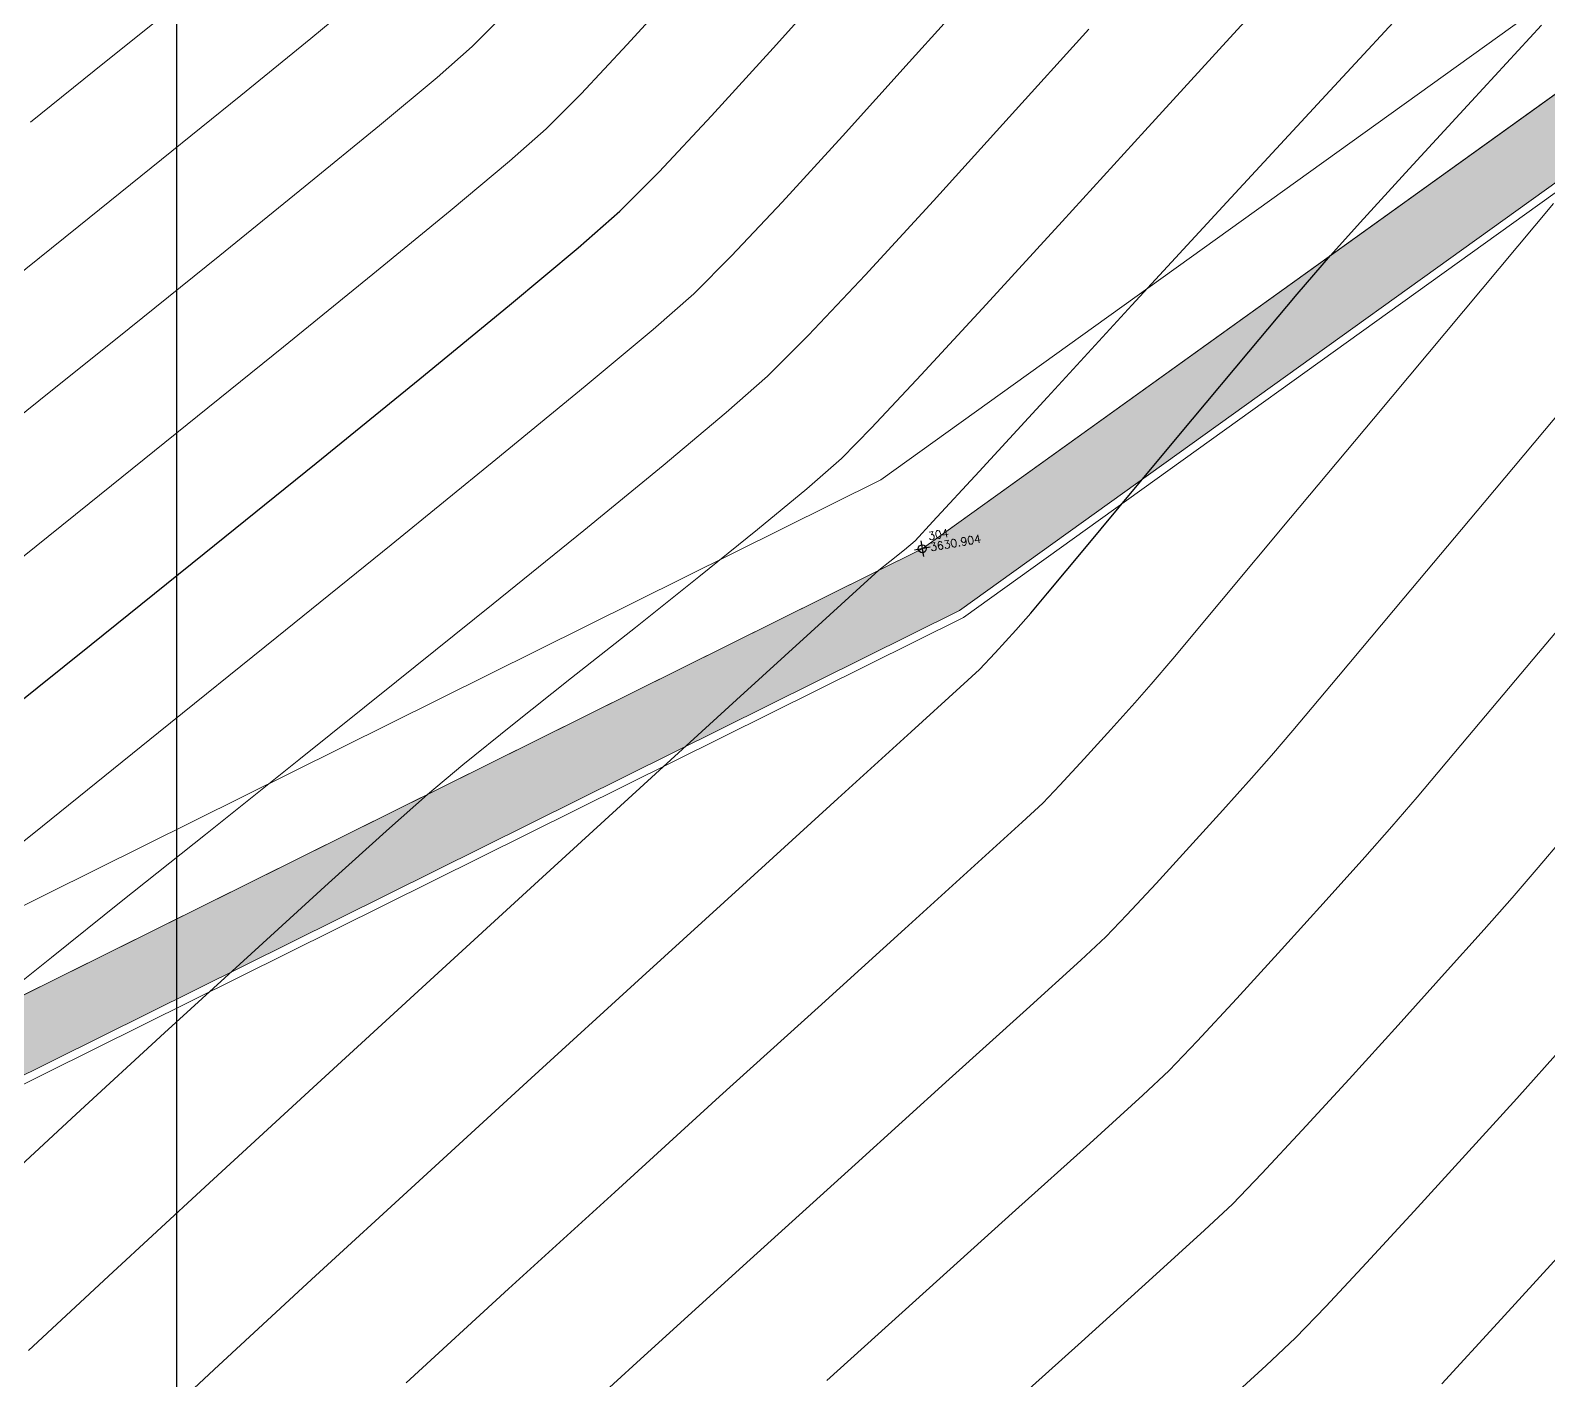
# Model space of a CAD drawing. Header units: millimetres. Extents: x 736950 to 740938, y 8500595 to 8502163.
# Drawn here: x 737798.17 to 737817.15, y 8501254.09 to 8501270.96 of the extents above; entities that cross this region are included whole.
import ezdxf

# ---------------------------------------------------------------- set-up
doc = ezdxf.new("R2010")
doc.units = ezdxf.units.MM
for name, color, linetype, lineweight in [('camino', 22, 'Continuous', 5), ('CAMINO ACTUAL', 1, 'Continuous', 13), ('CONT-MJR', 80, 'Continuous', 30), ('CONT-MNR', 96, 'Continuous', 15), ('pista', 251, 'Continuous', 5)]:
    doc.layers.add(name, color=color, linetype=linetype, lineweight=lineweight)
doc.layers.add('Cuadricula Coordenadas', color=5, linetype='Continuous')
doc.styles.add('5mm', font='arial.ttf', dxfattribs={"height": 3})

msp = doc.modelspace()

# ---------------------------------------------------------------- hatches: boundary and pattern name
at = {"layer": 'pista'}
h = msp.add_hatch(dxfattribs=at)
h.set_pattern_fill('HONEY', color=256, scale=3, angle=9.94991650582834, style=0)
h.set_pattern_definition([(9.94991650582834, (1479841.21072825, -18.49207214638591), (0.4979252195647159, 0.4170677100899267), [0.375, -0.75]), (129.9499165058283, (1479841.21072825, -18.49207214638591), (-0.6101538418184378, 0.222682034283025), [0.3749999999999999, -0.7499999999999998]), (69.94991650582834, (1479841.21072825, -18.49207214638591), (-0.112228622253722, 0.6397497443729518), [-0.75, 0.375])])
h.paths.add_polyline_path([(737744.7999806425, 8501250.923935566), (737743.4751223363, 8501250.754223157), (737756.465848178, 8501242.026572531), (737763.5739612179, 8501242.006896213), (737770.002546867, 8501243.455222024), (737769.8468594846, 8501244.342704736), (737763.4750639071, 8501242.907173423), (737756.7405500773, 8501242.925815564)])
h.paths.add_polyline_path([(737794.2809870465, 8501256.017245878), (737809.7820272583, 8501263.709828075), (737823.391616501, 8501273.483615467), (737837.0791595323, 8501280.557800073), (737851.5530432165, 8501285.77819753), (737870.8510758049, 8501293.050216693, -0.9976846880626209), (737871.0089264096, 8501292.63424804), (737865.2748787645, 8501289.581801567, 0.7845063948290762), (737866.1540430214, 8501286.121818589), (737883.2588851704, 8501291.348365877), (737897.4188924351, 8501296.516943583), (737903.2981396064, 8501301.44146652, -0.5512150924587264), (737904.1219025984, 8501301.177325813), (737906.855912117, 8501297.98174819, 0.5618964424650519), (737910.2738656431, 8501298.536066804), (737914.22079628, 8501308.558674501), (737925.6412323939, 8501300.72656757, 0.340189525830376), (737928.7023693406, 8501300.894137181), (737936.9171069289, 8501306.117412793, -0.358727273887905), (737938.1716059428, 8501305.962964654), (737943.1732157968, 8501301.051021611, 0.3417074120720416), (737946.0555081918, 8501300.709858142), (737955.8779356404, 8501307.072689936), (737971.8320576148, 8501314.464803053), (737988.5677626224, 8501323.411181662), (738023.1375471824, 8501336.282937778), (738044.4246208373, 8501357.728329657), (738061.4456776979, 8501362.208386911), (738078.9085143938, 8501363.070318012), (738112.0997810266, 8501372.051506756), (738118.6561313582, 8501373.365123207), (738128.3493353954, 8501376.976906104), (738155.2251721952, 8501366.826195797), (738176.6167526407, 8501363.543890122), (738193.8053773039, 8501353.328603027), (738204.7313956148, 8501340.877429372), (738207.705198212, 8501335.751671141), (738214.35685511, 8501331.742925933), (738229.9282901662, 8501313.374534177), (738233.5603594936, 8501308.186787868), (738234.53883727, 8501308.358438132), (738230.6417003467, 8501313.924784988), (738214.9478837823, 8501332.43754055), (738208.3676942562, 8501336.403214611), (738205.4657963786, 8501341.405035153), (738194.387784551, 8501354.029418997), (738176.9261677533, 8501364.406946706), (738155.4549153853, 8501367.70147717), (738128.3514754312, 8501377.93815071), (738118.4090486554, 8501374.233504975), (738111.8936108743, 8501372.928085677), (738078.7671659255, 8501363.964436961), (738061.3074614278, 8501363.102660457), (738043.958527311, 8501358.536303693), (738022.6381405202, 8501337.057350922), (737988.196920163, 8501324.233464561), (737971.4304040315, 8501315.270615296), (737955.4419368334, 8501307.862588815), (737945.5806043665, 8501301.47455489, -0.3391433520832071), (737943.8038299843, 8501301.693147572), (737938.8116631231, 8501306.59581691, 0.3560082385246841), (737936.4342009705, 8501306.876887502), (737928.158540546, 8501301.61487459, -0.3502196171718997), (737926.1502499409, 8501301.468794718), (737914.5128481541, 8501309.44969617, 0.4302069892023044), (737913.4330382891, 8501309.014522241), (737909.4507249827, 8501298.90206584, -0.5704007069138802), (737907.5397775185, 8501298.566836312), (737904.9064502402, 8501301.644734057, 0.4931454261128044), (737902.7202336333, 8501302.131411942), (737896.9620044216, 8501297.308254998), (737882.9728831241, 8501292.20205278), (737866.0373022418, 8501287.027224885, -0.7384715771871906), (737865.6977918843, 8501288.787355538), (737871.5108758068, 8501291.881875956, 0.9119586051647783), (737870.5337161538, 8501293.892406015), (737851.2416702455, 8501286.62264278), (737836.7183275839, 8501281.384406622), (737822.9200107896, 8501274.252970394), (737809.3164408724, 8501264.483505804), (737793.8201376351, 8501256.79327439), (737778.9884914039, 8501246.402265295), (737769.846859484, 8501244.34270474), (737770.0025468671, 8501243.455222024), (737779.3594973255, 8501245.563292695)])
h.paths.add_polyline_path([(738260.5182952256, 8501271.251537092), (738234.538837269, 8501308.358438132), (738233.56035949, 8501308.186787868), (738259.6897886079, 8501270.86568047), (738269.3749442189, 8501234.589470252), (738274.5057655985, 8501215.583008338), (738279.7983711922, 8501189.602392923), (738280.7089290785, 8501189.641305126), (738275.382018582, 8501215.790318219), (738270.2441657205, 8501234.822827347)])

# ---------------------------------------------------------------- linework, layer by layer
at = {"linetype": 'Continuous', "extrusion": (0.9849591664230046, 0.172787269436437, 0), "elevation": 2195622.326162654}
msp.add_lwpolyline([(8245914.422062787, 0), (8245914.222062787, 0)], dxfattribs=at)
at = {"linetype": 'Continuous', "extrusion": (-0.172787269436437, 0.9849591664230046, 0), "elevation": 8245914.322062786}
msp.add_lwpolyline([(-2195622.426162655, 0), (-2195622.226162654, 0)], dxfattribs=at)
at = {"linetype": 'Continuous'}
msp.add_circle((737809.3164408691, 8501264.4835058), 0.05, dxfattribs=at)
at = {"layer": 'camino'}
for p, q in [((737808.7991226568, 8501265.343147717), (737822.3960044481, 8501275.1078092)), ((737809.3164408691, 8501264.4835058), (737822.9200107896, 8501274.252970394)), ((737809.8337590815, 8501263.623863885), (737823.4440171311, 8501273.398131585)), ((737793.3080827441, 8501257.655528294), (737808.7991226568, 8501265.343147717)), ((737793.8201376382, 8501256.793274388), (737809.3164408691, 8501264.4835058)), ((737794.3321925323, 8501255.931020483), (737809.8337590815, 8501263.623863885))]:
    msp.add_line(p, q, dxfattribs=at)
at = {"layer": 'CAMINO ACTUAL'}
for points in [[(737744.7999806433, 8501250.923935566), (737756.7405500774, 8501242.925815562), (737763.4750639033, 8501242.907173423), (737778.9884914034, 8501246.402265295), (737793.8201376382, 8501256.793274388), (737809.3164408694, 8501264.4835058), (737822.9200107896, 8501274.252970394), (737836.7183275832, 8501281.38440662), (737851.2416702405, 8501286.62264278), (737870.5337161538, 8501293.892406015, -0.9119586051647784), (737871.5108758068, 8501291.881875956), (737865.6977918843, 8501288.787355538, 0.7384715771871907), (737866.0373022418, 8501287.027224885), (737882.9728831139, 8501292.202052778), (737896.9620044209, 8501297.308254996), (737902.7202336333, 8501302.131411942, -0.4931454261128045), (737904.9064502402, 8501301.644734057), (737907.5397775185, 8501298.566836312, 0.5704007069138803)], [(737743.4751223343, 8501250.754223157), (737756.4658481785, 8501242.02657253), (737763.5739612129, 8501242.00689621), (737779.3594973226, 8501245.563292693), (737794.2809870427, 8501256.017245876), (737809.7820272604, 8501263.709828077), (737823.3916164968, 8501273.483615467), (737837.0791595408, 8501280.557800079), (737851.5530432449, 8501285.77819753), (737870.8510758049, 8501293.050216693, -0.8808834008382581), (737871.0575678862, 8501292.660141705), (737865.2748787645, 8501289.581801567, 0.7845063945546641), (737866.1540430175, 8501286.121818589), (737883.2588851263, 8501291.348365862), (737897.4188924354, 8501296.516943585), (737903.2981396064, 8501301.44146652, -0.5512150924587267), (737904.1219025984, 8501301.177325813), (737906.855912117, 8501297.98174819, 0.5691577054920378)]]:
    msp.add_lwpolyline(points, format="xyb", dxfattribs=at)
at = {"layer": 'CONT-MJR', "extrusion": (0.7435955181296989, -0.6686297222061136, 0), "elevation": -5135571.975554975}
msp.add_lwpolyline([(6814826.810438496, 3635.000000000003), (6814828.064624647, 3635.000000000003)], dxfattribs=at)
at = {"layer": 'CONT-MJR', "extrusion": (0.7350116974504233, -0.6780544259947334, 0), "elevation": -5222020.279550917}
msp.add_lwpolyline([(6748812.476216991, 3630.000000000003), (6748813.766320908, 3630.000000000003)], dxfattribs=at)
at = {"layer": 'CONT-MJR'}
for points, elevation in [([(737806.684068102, 8501269.891189033), (737807.4530911079, 8501270.736457003)], 3635), ([(737815.401493667, 8501269.22967515), (737816.1799141562, 8501270.0771026)], 3630), ([(737814.7907927244, 8501268.560763242), (737815.401493667, 8501269.22967515)], 3630), ([(737814.4191906916, 8501268.148068413), (737814.7907927244, 8501268.560763242)], 3630), ([(737804.1565488443, 8501267.524637999), (737805.0167123257, 8501268.242952235)], 3635), ([(737813.3970706442, 8501266.945132934), (737814.0020595853, 8501267.662885495)], 3630), ([(737800.3429309231, 8501264.42528845), (737801.7394768186, 8501265.552775405)], 3635), ([(737811.3467291567, 8501264.485520126), (737811.9802281952, 8501265.247543978)], 3630), ([(737810.8820812211, 8501263.926551726), (737811.3467291567, 8501264.485520126)], 3630), ([(737810.4853132066, 8501263.466586903), (737810.6754616238, 8501263.679545043)], 3630), ([(737797.5747259922, 8501262.202356711), (737798.9279535394, 8501263.287471985)], 3635), ([(737810.0310059477, 8501262.974056162), (737810.2264319246, 8501263.181979258)], 3630), ([(737809.7906917996, 8501262.753606226), (737810.0310059477, 8501262.974056162)], 3630), ([(737804.4292982883, 8501257.86923559), (737805.8170717295, 8501259.135908503)], 3630), ([(737816.7458158513, 8501257.615413051), (737817.3365857238, 8501258.271453295)], 3625), ([(737803.0272664557, 8501256.586353695), (737804.4292982883, 8501257.86923559)], 3630), ([(737816.1070959696, 8501256.91059769), (737816.7458158513, 8501257.615413051)], 3625), ([(737814.8679122033, 8501255.558990637), (737815.4659525853, 8501256.208094465)], 3625), ([(737800.4674055723, 8501254.22934376), (737801.6827207204, 8501255.351608017)], 3630), ([(737813.6142834321, 8501254.2764542), (737813.9832464696, 8501254.6253302)], 3625)]:
    msp.add_lwpolyline(points, dxfattribs=dict(at, elevation=elevation))
at = {"layer": 'CONT-MJR', "extrusion": (0.7303209562737454, -0.6831041654296964, 0), "elevation": -5268417.191059514}
msp.add_lwpolyline([(6712653.418676387, 3635.000000000003), (6712654.375643164, 3635.000000000003)], dxfattribs=at)
at = {"layer": 'CONT-MJR', "extrusion": (0.7077094838034845, -0.706503564417481, 0), "elevation": -5484024.661536497}
msp.add_lwpolyline([(6537690.724757943, 3635.00000000001), (6537691.422052504, 3635.00000000001)], dxfattribs=at)
at = {"layer": 'CONT-MJR', "extrusion": (-0.6584891275139324, 0.7525902397360333, 0), "elevation": 5912134.92329345}
msp.add_lwpolyline([(-6153257.562469494, 3635), (-6153258.254754176, 3635)], dxfattribs=at)
at = {"layer": 'CONT-MJR', "extrusion": (-0.7582826969278338, 0.6519258788695623, 0), "elevation": 4982724.801319156}
msp.add_lwpolyline([(-6927364.212453157, 3630.000000000009), (-6927364.852297532, 3630.000000000009)], dxfattribs=at)
at = {"layer": 'CONT-MJR', "extrusion": (0.6340969020832079, -0.7732535927937734, 0), "elevation": -6105796.326715627}
msp.add_lwpolyline([(5961135.668671446, 3635), (5961137.11598311, 3635)], dxfattribs=at)
at = {"layer": 'CONT-MJR', "extrusion": (0.7671038537945412, -0.6415229360619644, 0), "elevation": -4887778.230614079}
msp.add_lwpolyline([(6994677.75562868, 3630), (6994678.852502233, 3630)], dxfattribs=at)
at = {"layer": 'CONT-MJR', "extrusion": (0.630432707088963, -0.7762439061483716, 0), "elevation": -6133921.231977667}
msp.add_lwpolyline([(5932189.960332901, 3635.00000000001), (5932191.632401527, 3635.00000000001)], dxfattribs=at)
at = {"layer": 'CONT-MJR', "extrusion": (-0.7683557075900274, 0.6400230516269148, 0), "elevation": 4874103.680286301}
msp.add_lwpolyline([(-7004212.34979971, 3630), (-7004213.464092241, 3630)], dxfattribs=at)
at = {"layer": 'CONT-MJR', "extrusion": (-0.6266524609940736, 0.7792988471248185, 0), "elevation": 6162681.165110586}
msp.add_lwpolyline([(-5902303.414617007, 3635), (-5902305.230322741, 3635)], dxfattribs=at)
at = {"layer": 'CONT-MJR', "extrusion": (0.7670276750440759, -0.6416140161471534, 0), "elevation": -4888608.724736797}
msp.add_lwpolyline([(6994094.185697261, 3630), (6994094.507728251, 3630)], dxfattribs=at)
at = {"layer": 'CONT-MJR', "extrusion": (-0.73974979295672, 0.6728820430212786, 0), "elevation": 5174552.375907412}
msp.add_lwpolyline([(-6785266.931263251, 3630), (-6785267.315998264, 3630)], dxfattribs=at)
at = {"layer": 'CONT-MJR', "extrusion": (0.673229771244887, -0.7394333473069478, 0), "elevation": -5789401.657625258}
msp.add_lwpolyline([(6268863.512697953, 3630), (6268864.34211008, 3630)], dxfattribs=at)
at = {"layer": 'CONT-MJR', "extrusion": (0.6729307627127211, -0.739705474222596, 0), "elevation": -5791935.691124716}
msp.add_lwpolyline([(6266521.104157954, 3630.000000000013), (6266522.340503184, 3630.000000000013)], dxfattribs=at)
at = {"layer": 'CONT-MJR', "extrusion": (-0.6730967895111777, 0.7395544009400157, 0), "elevation": 5790528.881720735}
msp.add_lwpolyline([(-6267819.531339977, 3630.000000000003), (-6267821.078248749, 3630.000000000003)], dxfattribs=at)
at = {"layer": 'CONT-MJR', "extrusion": (0.6735089530724456, -0.73917906499796, 0), "elevation": -5787033.955959477}
msp.add_lwpolyline([(6271044.754436442, 3630.00000000001), (6271046.515539567, 3630.00000000001)], dxfattribs=at)
at = {"layer": 'CONT-MJR', "extrusion": (-0.7386281971449251, 0.6741130367990502, 0), "elevation": 5185836.33160314}
msp.add_lwpolyline([(-6776638.57080252, 3625.000000000003), (-6776639.521894325, 3625.000000000003)], dxfattribs=at)
at = {"layer": 'CONT-MJR', "extrusion": (-0.6763927494093631, 0.7365411383938053, 0), "elevation": 5762480.585755483}
msp.add_lwpolyline([(-6293608.772005195, 3630.000000000003), (-6293610.597491466, 3630.000000000003)], dxfattribs=at)
at = {"layer": 'CONT-MJR', "extrusion": (0.7303180470361577, -0.6831072757431974, 0), "elevation": -5268430.011890929}
msp.add_lwpolyline([(6712626.31589363, 3625.000000000003), (6712627.061619657, 3625.000000000003)], dxfattribs=at)
at = {"layer": 'CONT-MJR', "extrusion": (0.7197463007752163, -0.69423718030684, 0), "elevation": -5370848.155057847}
msp.add_lwpolyline([(6630964.467849595, 3625), (6630965.008377921, 3625)], dxfattribs=at)
at = {"layer": 'CONT-MJR', "extrusion": (0.681824839462669, -0.7315154737199382, 0), "elevation": -5715748.329547742}
msp.add_lwpolyline([(6336077.371950303, 3630), (6336078.758578625, 3630)], dxfattribs=at)
at = {"layer": 'CONT-MJR', "extrusion": (-0.6740603613887961, 0.7386762682017107, 0), "elevation": 5782343.872483561}
msp.add_lwpolyline([(-6275363.067875819, 3625.000000000003), (-6275363.93707207, 3625.000000000003)], dxfattribs=at)
at = {"layer": 'CONT-MNR'}
for points, elevation in [([(737813.1598122009, 8501270.865627933), (737814.1954348139, 8501271.997028649)], 3632), ([(737801.6737614477, 8501270.858592859), (737802.354319162, 8501271.423723519)], 3638), ([(737805.6299373212, 8501270.782921694), (737806.3051736269, 8501271.525449019)], 3636), ([(737809.1529849903, 8501270.560769638), (737810.0283327681, 8501271.534152105)], 3634), ([(737799.097413135, 8501270.556956101), (737800.0067024801, 8501271.288983187)], 3639), ([(737803.2522708811, 8501270.3721559), (737803.6926399951, 8501270.757070204)], 3637), ([(737805.0535394445, 8501270.166758783), (737805.6299373212, 8501270.782921694)], 3636), ([(737808.6024667087, 8501267.902764998), (737809.4555171249, 8501268.830942323)], 3633), ([(737816.0800358319, 8501267.45006832), (737817.2068612401, 8501268.797273912)], 3629), ([(737802.4502015553, 8501267.914789705), (737803.4142512981, 8501268.705591315)], 3636), ([(737810.1157803852, 8501267.535483807), (737811.0657309414, 8501268.5724744)], 3632), ([(737799.4035397505, 8501267.23621264), (737800.5369328649, 8501268.14880513)], 3637), ([(737806.4602585312, 8501267.669686152), (737806.9320757693, 8501268.140804257)], 3634), ([(737801.332529907, 8501267.00714551), (737802.4502015553, 8501267.914789705)], 3636), ([(737810.8805524507, 8501266.376644913), (737811.9375571497, 8501267.525430724)], 3631), ([(737805.1031878355, 8501266.514600137), (737805.9513627391, 8501267.224069685)], 3634), ([(737806.8653082305, 8501266.184367122), (737807.382798043, 8501266.640558135)], 3633), ([(737808.3053375548, 8501265.61143012), (737808.6813296464, 8501265.992580554)], 3632), ([(737809.4503561067, 8501264.822154175), (737810.0263666688, 8501265.447910588)], 3631), ([(737807.259016469, 8501264.724288302), (737807.8721944406, 8501265.231351662)], 3632), ([(737797.7235474315, 8501264.104968872), (737798.902626455, 8501265.050053945)], 3636), ([(737809.2278770668, 8501264.582302101), (737809.4503561067, 8501264.822154175)], 3631), ([(737813.0560453298, 8501263.834708188), (737813.920459868, 8501264.867732864)], 3629), ([(737803.9556665365, 8501263.794832774), (737805.0875458189, 8501264.712024169)], 3633), ([(737809.0942355179, 8501264.470660323), (737809.2278770668, 8501264.582302101)], 3631), ([(737808.9102280813, 8501264.324393895), (737809.0942355179, 8501264.470660323)], 3631), ([(737817.0195864572, 8501263.180633781), (737818.0829324303, 8501264.444343003)], 3627), ([(737808.7746909547, 8501264.21465573), (737808.9102280813, 8501264.324393895)], 3631), ([(737805.7305735716, 8501263.500557533), (737806.5253080449, 8501264.133077703)], 3632), ([(737807.921972155, 8501263.438628512), (737808.5393341472, 8501264.000963727)], 3631), ([(737804.9343174534, 8501262.869565457), (737805.7305735716, 8501263.500557533)], 3632), ([(737801.5268951108, 8501261.845811497), (737802.7473840812, 8501262.822935125)], 3633), ([(737811.3403273964, 8501261.85920176), (737811.6719346519, 8501262.223863954)], 3629), ([(737813.6821447423, 8501261.900870783), (737813.9465754742, 8501262.212306632)], 3628), ([(737804.5208072161, 8501260.332702614), (737805.8384134746, 8501261.537204053)], 3631), ([(737810.5662197416, 8501261.068633365), (737810.8214540522, 8501261.30431097)], 3629), ([(737817.0144582529, 8501260.501778807), (737817.6206429761, 8501261.215387845)], 3626), ([(737809.9698447579, 8501260.526500683), (737810.5662197416, 8501261.068633365)], 3629), ([(737814.3643143683, 8501260.091856012), (737814.8476830255, 8501260.630409952)], 3627), ([(737809.0973391235, 8501259.735490568), (737809.9698447579, 8501260.526500683)], 3629), ([(737800.9273115917, 8501259.421991184), (737801.8938680496, 8501260.302663594)], 3632), ([(737816.3384014269, 8501259.72629493), (737816.6888278606, 8501260.122196525)], 3626), ([(737808.0137128604, 8501258.753180651), (737809.0973391235, 8501259.735490568)], 3629), ([(737811.2988516584, 8501259.344080051), (737811.6119021564, 8501259.63456578)], 3628), ([(737813.2463137774, 8501258.862753961), (737813.8067385468, 8501259.47594597)], 3627), ([(737799.8472733853, 8501258.43304091), (737800.9273115917, 8501259.421991184)], 3632), ([(737806.7839759901, 8501257.637148574), (737808.0137128604, 8501258.753180651)], 3629), ([(737809.6541237447, 8501257.853872262), (737810.6206149522, 8501258.728052663)], 3628), ([(737812.0719393572, 8501257.656298053), (737812.4023502608, 8501257.964820586)], 3627), ([(737808.4763097445, 8501256.788927497), (737809.6541237447, 8501257.853872262)], 3628), ([(737814.06369157, 8501257.217641145), (737814.6504247673, 8501257.856877474)], 3626), ([(737799.1450910728, 8501255.392959824), (737800.3562233454, 8501256.511568274)], 3631), ([(737812.1940511648, 8501255.376086742), (737812.8440544113, 8501255.967429543)], 3626), ([(737811.3061342716, 8501254.575220242), (737812.1940511648, 8501255.376086742)], 3626), ([(737815.8082020656, 8501254.047385762), (737816.5075365499, 8501254.806432651)], 3624)]:
    msp.add_lwpolyline(points, dxfattribs=dict(at, elevation=elevation))
at = {"layer": 'CONT-MNR', "extrusion": (-0.7340169725556931, 0.6791311243052957, 0), "elevation": 5231908.89417175}
msp.add_lwpolyline([(-6741149.274329528, 3631), (-6741151.060911813, 3631)], dxfattribs=at)
at = {"layer": 'CONT-MNR', "extrusion": (-0.7095642557559855, 0.7046407360871598, 0), "elevation": 5466822.55587608}
msp.add_lwpolyline([(-6552084.39479031, 3637), (-6552085.012031228, 3637)], dxfattribs=at)
at = {"layer": 'CONT-MNR', "extrusion": (0.6318236482539489, -0.775112170919197, 0), "elevation": -6123277.965572195}
msp.add_lwpolyline([(5943181.90038308, 3638.00000000001), (5943183.025728177, 3638.00000000001)], dxfattribs=at)
at = {"layer": 'CONT-MNR', "extrusion": (0.7419250747429487, -0.6704827987858227, 0), "elevation": -5152555.180248627}
msp.add_lwpolyline([(6801994.472656971, 3633), (6801995.955525832, 3633)], dxfattribs=at)
at = {"layer": 'CONT-MNR', "extrusion": (-0.73846078380862, 0.6742964264896847, 0), "elevation": 5187530.481014558}
msp.add_lwpolyline([(-6775358.349913933, 3632.000000000013), (-6775359.923879425, 3632.000000000013)], dxfattribs=at)
at = {"layer": 'CONT-MNR', "extrusion": (0.6254073133126453, -0.7802984637015882, 0), "elevation": -6172103.403826746}
msp.add_lwpolyline([(5892459.09192227, 3639), (5892460.2810017, 3639)], dxfattribs=at)
at = {"layer": 'CONT-MNR', "extrusion": (0.7420502757656935, -0.6703442311499804, 0), "elevation": -5151286.192422125}
msp.add_lwpolyline([(6802955.028467868, 3634.000000000013), (6802956.273371026, 3634.000000000013)], dxfattribs=at)
at = {"layer": 'CONT-MNR', "extrusion": (0.6401422690353393, -0.7682563864975593, 0), "elevation": -6058856.208740917}
msp.add_lwpolyline([(6008843.629019799, 3637), (6008844.566250555, 3637)], dxfattribs=at)
at = {"layer": 'CONT-MNR', "extrusion": (0.6282362974000448, -0.7780225926212441, 0), "elevation": -6150666.997039904}
msp.add_lwpolyline([(5914830.899492672, 3638.000000000007), (5914832.173124364, 3638.000000000007)], dxfattribs=at)
at = {"layer": 'CONT-MNR', "extrusion": (0.7074748059677072, -0.7067385647613658, 0), "elevation": -5486196.989208912}
msp.add_lwpolyline([(6535869.12606132, 3636), (6535869.746318884, 3636)], dxfattribs=at)
at = {"layer": 'CONT-MNR', "extrusion": (-0.7349265770434624, 0.6781466849842885, 0), "elevation": 5222868.790304439}
msp.add_lwpolyline([(-6748153.910884426, 3631.000000000013), (-6748155.734344823, 3631.000000000013)], dxfattribs=at)
at = {"layer": 'CONT-MNR', "extrusion": (0.7403447881999714, -0.6722273384690178, 0), "elevation": -5168551.934757215}
msp.add_lwpolyline([(6789845.758654566, 3633.000000000003), (6789847.169802894, 3633.000000000003)], dxfattribs=at)
at = {"layer": 'CONT-MNR', "extrusion": (0.6330859632545073, -0.7740814964395626, 0), "elevation": -6113583.200083924}
msp.add_lwpolyline([(5953152.651026944, 3637.00000000001), (5953153.850847619, 3637.00000000001)], dxfattribs=at)
at = {"layer": 'CONT-MNR', "extrusion": (0.6590922728968571, -0.7520620824158433, 0), "elevation": -5907201.29400252}
msp.add_lwpolyline([(6157995.455041916, 3636.000000000009), (6157996.062806582, 3636.000000000009)], dxfattribs=at)
at = {"layer": 'CONT-MNR', "extrusion": (0.7384028145888352, -0.674359906435196, 0), "elevation": -5188112.911543795}
msp.add_lwpolyline([(6774910.842743876, 3632), (6774912.374213856, 3632)], dxfattribs=at)
at = {"layer": 'CONT-MNR', "extrusion": (0.737716504953982, -0.6751106267260807, 0), "elevation": -5195004.098566329}
msp.add_lwpolyline([(6769628.04422637, 3634), (6769629.160557763, 3634)], dxfattribs=at)
at = {"layer": 'CONT-MNR', "extrusion": (0.6262080121322546, -0.7796560302732032, 0), "elevation": -6166049.758967819}
msp.add_lwpolyline([(5898791.7206828, 3638.00000000001), (5898793.050107968, 3638.00000000001)], dxfattribs=at)
at = {"layer": 'CONT-MNR', "extrusion": (0.6413412805541459, -0.7672557343266769, 0), "elevation": -6049463.376923721}
msp.add_lwpolyline([(6018298.458368934, 3636.000000000006), (6018299.427865041, 3636.000000000006)], dxfattribs=at)
at = {"layer": 'CONT-MNR', "extrusion": (0.6293769742620486, -0.7771001378643223, 0), "elevation": -6141981.980914323}
msp.add_lwpolyline([(5923847.323852206, 3637.00000000001), (5923848.696320776, 3637.00000000001)], dxfattribs=at)
at = {"layer": 'CONT-MNR', "extrusion": (-0.7283797204784492, 0.6851736880497794, 0), "elevation": 5287441.638182539}
msp.add_lwpolyline([(-6697677.208830409, 3634.00000000001), (-6697678.132316514, 3634.00000000001)], dxfattribs=at)
at = {"layer": 'CONT-MNR', "extrusion": (-0.7355235216159218, 0.6774991875638765, 0), "elevation": 5216923.807140186}
msp.add_lwpolyline([(-6752749.216773783, 3631.000000000003), (-6752750.965067117, 3631.000000000003)], dxfattribs=at)
at = {"layer": 'CONT-MNR', "extrusion": (-0.6251088759788436, 0.7805375667912895, 0), "elevation": 6174354.878920322}
msp.add_lwpolyline([(-5890096.772960105, 3638), (-5890098.065670529, 3638)], dxfattribs=at)
at = {"layer": 'CONT-MNR', "extrusion": (0.7276199036837043, -0.685980521416838, 0), "elevation": -5294859.964379129}
msp.add_lwpolyline([(6691813.030979189, 3633), (6691814.062425179, 3633)], dxfattribs=at)
at = {"layer": 'CONT-MNR', "extrusion": (-0.6587830900210206, 0.752332931820983, 0), "elevation": 5909729.210403334}
msp.add_lwpolyline([(-6155566.805470752, 3634), (-6155567.481894411, 3634)], dxfattribs=at)
at = {"layer": 'CONT-MNR', "extrusion": (-0.7348544107551093, 0.6782248852657657, 0), "elevation": 5223588.180986132}
msp.add_lwpolyline([(-6747593.928034511, 3632.000000000003), (-6747595.126582566, 3632.000000000003)], dxfattribs=at)
at = {"layer": 'CONT-MNR', "extrusion": (0.767121131364907, -0.6415022757663649, 0), "elevation": -4887588.110061044}
msp.add_lwpolyline([(6994810.84737825, 3629.000000000003), (6994812.598772076, 3629.000000000003)], dxfattribs=at)
at = {"layer": 'CONT-MNR', "extrusion": (0.625758042143076, -0.7800172258952134, 0), "elevation": -6169450.975931087}
msp.add_lwpolyline([(5895231.137692899, 3637), (5895232.58548372, 3637)], dxfattribs=at)
at = {"layer": 'CONT-MNR', "extrusion": (0.706823158212688, -0.7073902904438549, 0), "elevation": -5492214.133543126}
msp.add_lwpolyline([(6530809.914496602, 3633.000000000003), (6530810.638448869, 3633.000000000003)], dxfattribs=at)
at = {"layer": 'CONT-MNR', "extrusion": (0.6280496804553609, -0.7781732447726016, 0), "elevation": -6152082.64049375}
msp.add_lwpolyline([(5913353.736100889, 3636.000000000013), (5913355.284235795, 3636.000000000013)], dxfattribs=at)
at = {"layer": 'CONT-MNR', "extrusion": (-0.7290949128840671, 0.6844126007070404, 0), "elevation": 5280441.011045231}
msp.add_lwpolyline([(-6703195.346677858, 3632), (-6703196.254851704, 3632)], dxfattribs=at)
at = {"layer": 'CONT-MNR', "extrusion": (0.6348564466520433, -0.7726301134076652, 0), "elevation": -6099934.185152722}
msp.add_lwpolyline([(5967132.849310058, 3634.00000000001), (5967134.292049824, 3634.00000000001)], dxfattribs=at)
at = {"layer": 'CONT-MNR', "extrusion": (0.6249233490244385, -0.7806861135207157, 0), "elevation": -6175753.202922937}
msp.add_lwpolyline([(5888627.34288085, 3637.000000000003), (5888628.693323092, 3637.000000000003)], dxfattribs=at)
at = {"layer": 'CONT-MNR', "extrusion": (0.7360296436476728, -0.6769493065746356, 0), "elevation": -5211875.699183647}
msp.add_lwpolyline([(6756643.363912639, 3631), (6756644.625729102, 3631)], dxfattribs=at)
at = {"layer": 'CONT-MNR', "extrusion": (0.766243458870734, -0.6425503573556035, 0), "elevation": -4897143.958486431}
msp.add_lwpolyline([(6988122.895512535, 3628.000000000003), (6988124.642686153, 3628.000000000003)], dxfattribs=at)
at = {"layer": 'CONT-MNR', "extrusion": (0.6424447678394535, -0.7663319908993169, 0), "elevation": -6040792.079937794}
msp.add_lwpolyline([(6026997.957852622, 3633), (6026998.984147973, 3633)], dxfattribs=at)
at = {"layer": 'CONT-MNR', "extrusion": (0.7670884445296035, -0.6415413613081805, 0), "elevation": -4887944.503488907}
msp.add_lwpolyline([(6994560.190847322, 3629.000000000006), (6994561.805790491, 3629.000000000006)], dxfattribs=at)
at = {"layer": 'CONT-MNR', "extrusion": (-0.6264920858095862, 0.7794277813998896, 0), "elevation": 6163896.983641499}
msp.add_lwpolyline([(-5901036.235021842, 3636.000000000001), (-5901037.806926665, 3636.000000000001)], dxfattribs=at)
at = {"layer": 'CONT-MNR', "extrusion": (0.6312574644129247, -0.7755733450957204, 0), "elevation": -6127610.722901794}
msp.add_lwpolyline([(5938706.786371031, 3634.000000000011), (5938708.473488896, 3634.000000000011)], dxfattribs=at)
at = {"layer": 'CONT-MNR', "extrusion": (0.6341522153006782, -0.7732082305752068, 0), "elevation": -6105367.114908362}
msp.add_lwpolyline([(5961572.816238294, 3633.000000000003), (5961574.098272566, 3633.000000000003)], dxfattribs=at)
at = {"layer": 'CONT-MNR', "extrusion": (0.6595636900013189, -0.7516486804563979, 0), "elevation": -5903333.510658744}
msp.add_lwpolyline([(6161698.179235512, 3632), (6161698.755492913, 3632)], dxfattribs=at)
at = {"layer": 'CONT-MNR', "extrusion": (0.7660073505283145, -0.6428318123246485, 0), "elevation": -4899710.886373132}
msp.add_lwpolyline([(6986321.780096554, 3628), (6986323.337985676, 3628)], dxfattribs=at)
at = {"layer": 'CONT-MNR', "extrusion": (0.6274374676747777, -0.7786669532976614, 0), "elevation": -6156725.9838091}
msp.add_lwpolyline([(5908517.19887744, 3632.000000000013), (5908518.141139626, 3632.000000000013)], dxfattribs=at)
at = {"layer": 'CONT-MNR', "extrusion": (-0.6290220658832881, 0.7773874456356499, 0), "elevation": 6144682.154508431}
msp.add_lwpolyline([(-5921039.681504095, 3634), (-5921041.520372583, 3634)], dxfattribs=at)
at = {"layer": 'CONT-MNR', "extrusion": (-0.67220982699585, 0.7403606881042575, 0), "elevation": 5798039.514927593}
msp.add_lwpolyline([(-6260877.641204503, 3631.000000000003), (-6260877.959099296, 3631.000000000003)], dxfattribs=at)
at = {"layer": 'CONT-MNR', "extrusion": (0.7664286870799938, -0.6423294074077858, 0), "elevation": -4895130.669310056}
msp.add_lwpolyline([(6989530.554921618, 3629.000000000013), (6989531.502423359, 3629.000000000013)], dxfattribs=at)
at = {"layer": 'CONT-MNR', "extrusion": (0.7656465938920409, -0.6432614501596658, 0), "elevation": -4903629.522754445}
msp.add_lwpolyline([(6983570.614434253, 3628), (6983571.886124315, 3628)], dxfattribs=at)
at = {"layer": 'CONT-MNR', "extrusion": (0.6267658035727955, -0.7792076921281951, 0), "elevation": -6161819.852592108}
msp.add_lwpolyline([(5903202.400635461, 3633.000000000013), (5903203.951290654, 3633.000000000013)], dxfattribs=at)
at = {"layer": 'CONT-MNR', "extrusion": (0.6738570232814172, -0.7388617679744348, 0), "elevation": -5784081.484227879}
msp.add_lwpolyline([(6273772.888516197, 3631), (6273774.140539243, 3631)], dxfattribs=at)
at = {"layer": 'CONT-MNR', "extrusion": (0.6275012865686305, -0.7786155247326587, 0), "elevation": -6156244.411239919}
msp.add_lwpolyline([(5909015.316330041, 3634.000000000003), (5909017.214305401, 3634.000000000003)], dxfattribs=at)
at = {"layer": 'CONT-MNR', "extrusion": (0.7642184152587963, -0.6449575286631934, 0), "elevation": -4919103.785645253}
msp.add_lwpolyline([(6972679.096689773, 3629), (6972679.513203891, 3629)], dxfattribs=at)
at = {"layer": 'CONT-MNR', "extrusion": (0.764605426976992, -0.6444986741936184, 0), "elevation": -4914913.951597704}
msp.add_lwpolyline([(6975632.682935146, 3627.000000000003), (6975634.054993233, 3627.000000000003)], dxfattribs=at)
at = {"layer": 'CONT-MNR', "extrusion": (-0.6221100092533214, 0.7829298412928406, 0), "elevation": 6196896.554742231}
msp.add_lwpolyline([(-5866369.279618181, 3632.00000000001), (-5866370.222580527, 3632.00000000001)], dxfattribs=at)
at = {"layer": 'CONT-MNR', "extrusion": (0.7649222317297064, -0.6441226431399887, 0), "elevation": -4911485.195601244}
msp.add_lwpolyline([(6978047.133370758, 3628.000000000006), (6978048.021947719, 3628.000000000006)], dxfattribs=at)
at = {"layer": 'CONT-MNR', "extrusion": (0.7477868181707978, -0.6639389087634451, 0), "elevation": -5092592.918447033}
msp.add_lwpolyline([(6846994.152916445, 3629), (6846994.465190347, 3629)], dxfattribs=at)
at = {"layer": 'CONT-MNR', "extrusion": (-0.6742663016317044, 0.7384882900113606, 0), "elevation": 5780604.481559846}
msp.add_lwpolyline([(-6276975.147864803, 3631.000000000003), (-6276976.716592073, 3631.000000000003)], dxfattribs=at)
at = {"layer": 'CONT-MNR', "extrusion": (-0.7433040852659948, 0.668953688103207, 0), "elevation": 5138532.288280305}
msp.add_lwpolyline([(-6812584.77998183, 3629.000000000003), (-6812585.227752347, 3629.000000000003)], dxfattribs=at)
at = {"layer": 'CONT-MNR', "extrusion": (0.6268309324118779, -0.7791553004194066, 0), "elevation": -6161325.075863905}
msp.add_lwpolyline([(5903717.416769539, 3632), (5903718.213512108, 3632)], dxfattribs=at)
at = {"layer": 'CONT-MNR', "extrusion": (-0.6264029133512503, 0.7794994484571917, 0), "elevation": 6164569.25808471}
msp.add_lwpolyline([(-5900328.0519229, 3634), (-5900329.916354063, 3634)], dxfattribs=at)
at = {"layer": 'CONT-MNR', "extrusion": (0.7636542546397301, -0.6456254172278522, 0), "elevation": -4925194.4797845}
msp.add_lwpolyline([(6968376.863470465, 3627.000000000003), (6968377.846754788, 3627.000000000003)], dxfattribs=at)
at = {"layer": 'CONT-MNR', "extrusion": (0.7483575764623939, -0.663295513139756, 0), "elevation": -5086700.415822908}
msp.add_lwpolyline([(6851371.87907814, 3628), (6851372.257907471, 3628)], dxfattribs=at)
at = {"layer": 'CONT-MNR', "extrusion": (0.6239077713165316, -0.7814979800938954, 0), "elevation": -6183398.854431923}
msp.add_lwpolyline([(5880592.239373336, 3633.000000000003), (5880593.734577233, 3633.000000000003)], dxfattribs=at)
at = {"layer": 'CONT-MNR', "extrusion": (0.6397273451054171, -0.7686019281294932, 0), "elevation": -6062093.07593515}
msp.add_lwpolyline([(6005566.30393401, 3632), (6005566.881339052, 3632)], dxfattribs=at)
at = {"layer": 'CONT-MNR', "extrusion": (0.7349859879068069, -0.6780822941064419, 0), "elevation": -5222274.147427753}
msp.add_lwpolyline([(6748604.704663004, 3629.000000000013), (6748605.152306816, 3629.000000000013)], dxfattribs=at)
at = {"layer": 'CONT-MNR', "extrusion": (-0.7237997415977168, 0.690010097073281, 0), "elevation": 5331928.855916503}
msp.add_lwpolyline([(-6662307.65184818, 3629.000000000013), (-6662307.963921878, 3629.000000000013)], dxfattribs=at)
at = {"layer": 'CONT-MNR', "extrusion": (0.7442072378980599, -0.667948790746821, 0), "elevation": -5129321.321674243}
msp.add_lwpolyline([(6819521.477560926, 3628), (6819522.015858126, 3628)], dxfattribs=at)
at = {"layer": 'CONT-MNR', "extrusion": (0.6640420285120122, -0.7476952483262496, 0), "elevation": -5866420.476068248}
msp.add_lwpolyline([(6196846.136951364, 3632.000000000003), (6196846.769948056, 3632.000000000003)], dxfattribs=at)
at = {"layer": 'CONT-MNR', "extrusion": (0.7606987333225615, -0.6491051048339169, 0), "elevation": -4956956.843086468}
msp.add_lwpolyline([(6945818.086441276, 3627.000000000004), (6945818.571689635, 3627.000000000004)], dxfattribs=at)
at = {"layer": 'CONT-MNR', "extrusion": (-0.7413418022424838, 0.6711276571918835, 0), "elevation": 5158459.851578632}
msp.add_lwpolyline([(-6797506.451772265, 3628.000000000013), (-6797507.069768175, 3628.000000000013)], dxfattribs=at)
at = {"layer": 'CONT-MNR', "extrusion": (-0.625577128698193, 0.7801623267306134, 0), "elevation": 6170813.821839496}
msp.add_lwpolyline([(-5893795.17328648, 3634.000000000006), (-5893796.911518597, 3634.000000000006)], dxfattribs=at)
at = {"layer": 'CONT-MNR', "extrusion": (0.670709967680778, -0.7417197174496913, 0), "elevation": -5810701.305266867}
msp.add_lwpolyline([(6249122.235099043, 3632), (6249123.265551083, 3632)], dxfattribs=at)
at = {"layer": 'CONT-MNR', "extrusion": (0.7483575775746192, -0.6632955118848972, 0), "elevation": -5086698.68940404}
msp.add_lwpolyline([(6851372.088774261, 3627), (6851372.598054469, 3627)], dxfattribs=at)
at = {"layer": 'CONT-MNR', "extrusion": (0.623464338362783, -0.781851788250086, 0), "elevation": -6186733.834873035}
msp.add_lwpolyline([(5877082.193997928, 3633.000000000013), (5877083.539920569, 3633.000000000013)], dxfattribs=at)
at = {"layer": 'CONT-MNR', "extrusion": (0.7381534476760545, -0.674632853990935, 0), "elevation": -5190610.851930355}
msp.add_lwpolyline([(6772986.97884794, 3628), (6772987.596774179, 3628)], dxfattribs=at)
at = {"layer": 'CONT-MNR', "extrusion": (0.7589856750169589, -0.6511073222741789, 0), "elevation": -4975240.416510854}
msp.add_lwpolyline([(6932732.500931998, 3626.000000000013), (6932733.001049848, 3626.000000000013)], dxfattribs=at)
at = {"layer": 'CONT-MNR', "extrusion": (0.6752694373439978, -0.7375711402902914, 0), "elevation": -5772067.433860746}
msp.add_lwpolyline([(6284822.701884674, 3631), (6284824.603302053, 3631)], dxfattribs=at)
at = {"layer": 'CONT-MNR', "extrusion": (-0.733205989019804, 0.6800066011925848, 0), "elevation": 5239944.771243316}
msp.add_lwpolyline([(-6734891.623332204, 3628.000000000013), (-6734892.161433681, 3628.000000000013)], dxfattribs=at)
at = {"layer": 'CONT-MNR', "extrusion": (0.6238076023402661, -0.7815779393396979, 0), "elevation": -6184152.514140499}
msp.add_lwpolyline([(5879797.209208142, 3633), (5879798.324808419, 3633)], dxfattribs=at)
at = {"layer": 'CONT-MNR', "extrusion": (0.7413418019760203, -0.6711276574862245, 0), "elevation": -5158458.140763847}
msp.add_lwpolyline([(6797506.270740937, 3627.000000000003), (6797507.101545352, 3627.000000000003)], dxfattribs=at)
at = {"layer": 'CONT-MNR', "extrusion": (0.7221566371112907, -0.6917295652754128, 0), "elevation": -5347757.078838679}
msp.add_lwpolyline([(6649607.174464217, 3628.00000000001), (6649607.553039597, 3628.00000000001)], dxfattribs=at)
at = {"layer": 'CONT-MNR', "extrusion": (0.7449026727286505, -0.6671731470628244, 0), "elevation": -5122210.843132544}
msp.add_lwpolyline([(6824861.599424473, 3626.00000000001), (6824862.34012318, 3626.00000000001)], dxfattribs=at)
at = {"layer": 'CONT-MNR', "extrusion": (0.6257150734120821, -0.7800516950208575, 0), "elevation": -6169770.186142026}
msp.add_lwpolyline([(5894886.25063731, 3633.000000000013), (5894887.054876891, 3633.000000000013)], dxfattribs=at)
at = {"layer": 'CONT-MNR', "extrusion": (-0.6723432105192092, 0.7402395607293104, 0), "elevation": 5796906.065080494}
msp.add_lwpolyline([(-6261920.196378809, 3628.000000000003), (-6261921.112618285, 3628.000000000003)], dxfattribs=at)
at = {"layer": 'CONT-MNR', "extrusion": (0.7423498572649455, -0.6700124546743256, 0), "elevation": -5148232.040710692}
msp.add_lwpolyline([(6805253.471828572, 3626.00000000001), (6805254.339685128, 3626.00000000001)], dxfattribs=at)
at = {"layer": 'CONT-MNR', "extrusion": (0.6759880624574328, -0.736912572436545, 0), "elevation": -5765938.574085247}
msp.add_lwpolyline([(6290444.109311969, 3631.000000000013), (6290446.02671676, 3631.000000000013)], dxfattribs=at)
at = {"layer": 'CONT-MNR', "extrusion": (0.733205989825584, -0.6800066003237658, 0), "elevation": -5239943.04616369}
msp.add_lwpolyline([(6734891.073130591, 3627.000000000013), (6734891.796528715, 3627.000000000013)], dxfattribs=at)
at = {"layer": 'CONT-MNR', "extrusion": (0.73986817222983, -0.6727518767876391, 0), "elevation": -5173351.601415826}
msp.add_lwpolyline([(6786176.303017104, 3626.00000000001), (6786177.213200624, 3626.00000000001)], dxfattribs=at)
at = {"layer": 'CONT-MNR', "extrusion": (0.6769108650603696, -0.7360649976484566, 0), "elevation": -5758054.03566595}
msp.add_lwpolyline([(6297661.341970828, 3632.00000000001), (6297662.842859806, 3632.00000000001)], dxfattribs=at)
at = {"layer": 'CONT-MNR', "extrusion": (0.7221566383133349, -0.6917295640204946, 0), "elevation": -5347755.341443959}
msp.add_lwpolyline([(6649606.524715963, 3627.000000000013), (6649607.033654768, 3627.000000000013)], dxfattribs=at)
at = {"layer": 'CONT-MNR', "extrusion": (-0.676986934880648, 0.7359950339512525, 0), "elevation": 5757401.373146504}
msp.add_lwpolyline([(-6298256.986628605, 3631.000000000001), (-6298258.81978444, 3631.000000000001)], dxfattribs=at)
at = {"layer": 'CONT-MNR', "extrusion": (-0.6728291914626037, 0.7397978636869529, 0), "elevation": 5792794.296696725}
msp.add_lwpolyline([(-6265720.413131177, 3629.000000000013), (-6265722.185017144, 3629.000000000013)], dxfattribs=at)
at = {"layer": 'CONT-MNR', "extrusion": (-0.6724751173070448, 0.7401197312616903, 0), "elevation": 5795788.272337737}
msp.add_lwpolyline([(-6262952.616476022, 3627.000000000013), (-6262953.512081841, 3627.000000000013)], dxfattribs=at)
at = {"layer": 'CONT-MNR', "extrusion": (0.6786922861704197, -0.7344227533871546, 0), "elevation": -5742778.564204009}
msp.add_lwpolyline([(6311592.598616996, 3632), (6311594.015644665, 3632)], dxfattribs=at)
at = {"layer": 'CONT-MNR', "extrusion": (0.7316674764875655, -0.6816617224476653, 0), "elevation": -5255147.083849667}
msp.add_lwpolyline([(6723032.280521531, 3626.000000000003), (6723033.020905307, 3626.000000000003)], dxfattribs=at)
at = {"layer": 'CONT-MNR', "extrusion": (0.6701424467305139, -0.7422325114746998, 0), "elevation": -5815470.630992181}
msp.add_lwpolyline([(6244679.570777691, 3627), (6244680.817628611, 3627)], dxfattribs=at)
at = {"layer": 'CONT-MNR', "extrusion": (-0.6712509831886546, 0.7412301380598771, 0), "elevation": 5806133.078211358}
msp.add_lwpolyline([(-6253361.086356379, 3628), (-6253362.856663628, 3628)], dxfattribs=at)
at = {"layer": 'CONT-MNR', "extrusion": (0.7208339931731478, -0.6931077508483471, 0), "elevation": -5360445.800084384}
msp.add_lwpolyline([(6639378.564774268, 3626), (6639379.093122025, 3626)], dxfattribs=at)
at = {"layer": 'CONT-MNR', "extrusion": (0.6740266018273681, -0.7387070732225668, 0), "elevation": -5782637.751310524}
msp.add_lwpolyline([(6275093.318252795, 3629), (6275095.114537226, 3629)], dxfattribs=at)
at = {"layer": 'CONT-MNR', "extrusion": (0.6697070742847235, -0.7426253662870639, 0), "elevation": -5819131.61276353}
msp.add_lwpolyline([(6241266.704720045, 3627), (6241268.210464675, 3627)], dxfattribs=at)
at = {"layer": 'CONT-MNR', "extrusion": (0.6847175288310661, -0.7288085521668075, 0), "elevation": -5690594.665901}
msp.add_lwpolyline([(6358683.288624079, 3626), (6358683.767136516, 3626)], dxfattribs=at)
at = {"layer": 'CONT-MNR', "extrusion": (-0.6724236390899602, 0.7401665012637461, 0), "elevation": 5796225.636016224}
msp.add_lwpolyline([(-6262543.524575181, 3628.000000000003), (-6262545.375056745, 3628.000000000003)], dxfattribs=at)
at = {"layer": 'CONT-MNR', "extrusion": (-0.7386281969942248, 0.6741130369641732, 0), "elevation": 5185834.618896293}
msp.add_lwpolyline([(-6776638.236481603, 3624), (-6776639.348666191, 3624)], dxfattribs=at)
at = {"layer": 'CONT-MNR', "extrusion": (0.6810279795749797, -0.7322573939783886, 0), "elevation": -5722645.258479964}
msp.add_lwpolyline([(6329850.299414086, 3631), (6329851.663382202, 3631)], dxfattribs=at)
at = {"layer": 'CONT-MNR', "extrusion": (0.6757951082406151, -0.7370895275867481, 0), "elevation": -5767581.771643128}
msp.add_lwpolyline([(6288932.67692041, 3629), (6288934.410778387, 3629)], dxfattribs=at)
at = {"layer": 'CONT-MNR', "extrusion": (-0.6702177669052598, 0.7421644999085628, 0), "elevation": 5814836.876263882}
msp.add_lwpolyline([(-6245266.529209109, 3627.000000000013), (-6245268.201490851, 3627.000000000013)], dxfattribs=at)
at = {"layer": 'CONT-MNR', "extrusion": (0.6689572091949051, -0.7433009163630596, 0), "elevation": -5825426.123732834}
msp.add_lwpolyline([(6235389.925833174, 3626.00000000001), (6235391.355247387, 3626.00000000001)], dxfattribs=at)
at = {"layer": 'CONT-MNR', "extrusion": (0.6743057039635394, -0.7384523123413155, 0), "elevation": -5780264.281602654}
msp.add_lwpolyline([(6277276.869852785, 3628.00000000001), (6277278.698260807, 3628.00000000001)], dxfattribs=at)
at = {"layer": 'Cuadricula Coordenadas', "color": 8}
msp.add_line((737800, 8500595.507225098), (737800, 8502130.641312933), dxfattribs=at)

# ---------------------------------------------------------------- texts
at = {"color": 2, "insert": (737809.3821072046, 8501264.68792677), "char_height": 0.1, "width": 0.3833333333333333, "attachment_point": 1, "rotation": 9.94991650582834, "style": '5mm'}
msp.add_mtext('\\Ftxt.shx;\\W1.0000000000;\\T1.0000000000;\\o\\l304', dxfattribs=at)
at = {"color": 1, "insert": (737809.4062974225, 8501264.550032485), "char_height": 0.1, "width": 0.8, "attachment_point": 1, "rotation": 9.94991650582834, "style": '5mm'}
msp.add_mtext('\\Ftxt.shx;\\W1.0000000000;\\T1.0000000000;\\o\\l3630.904', dxfattribs=at)

doc.saveas('drawing.dxf')
